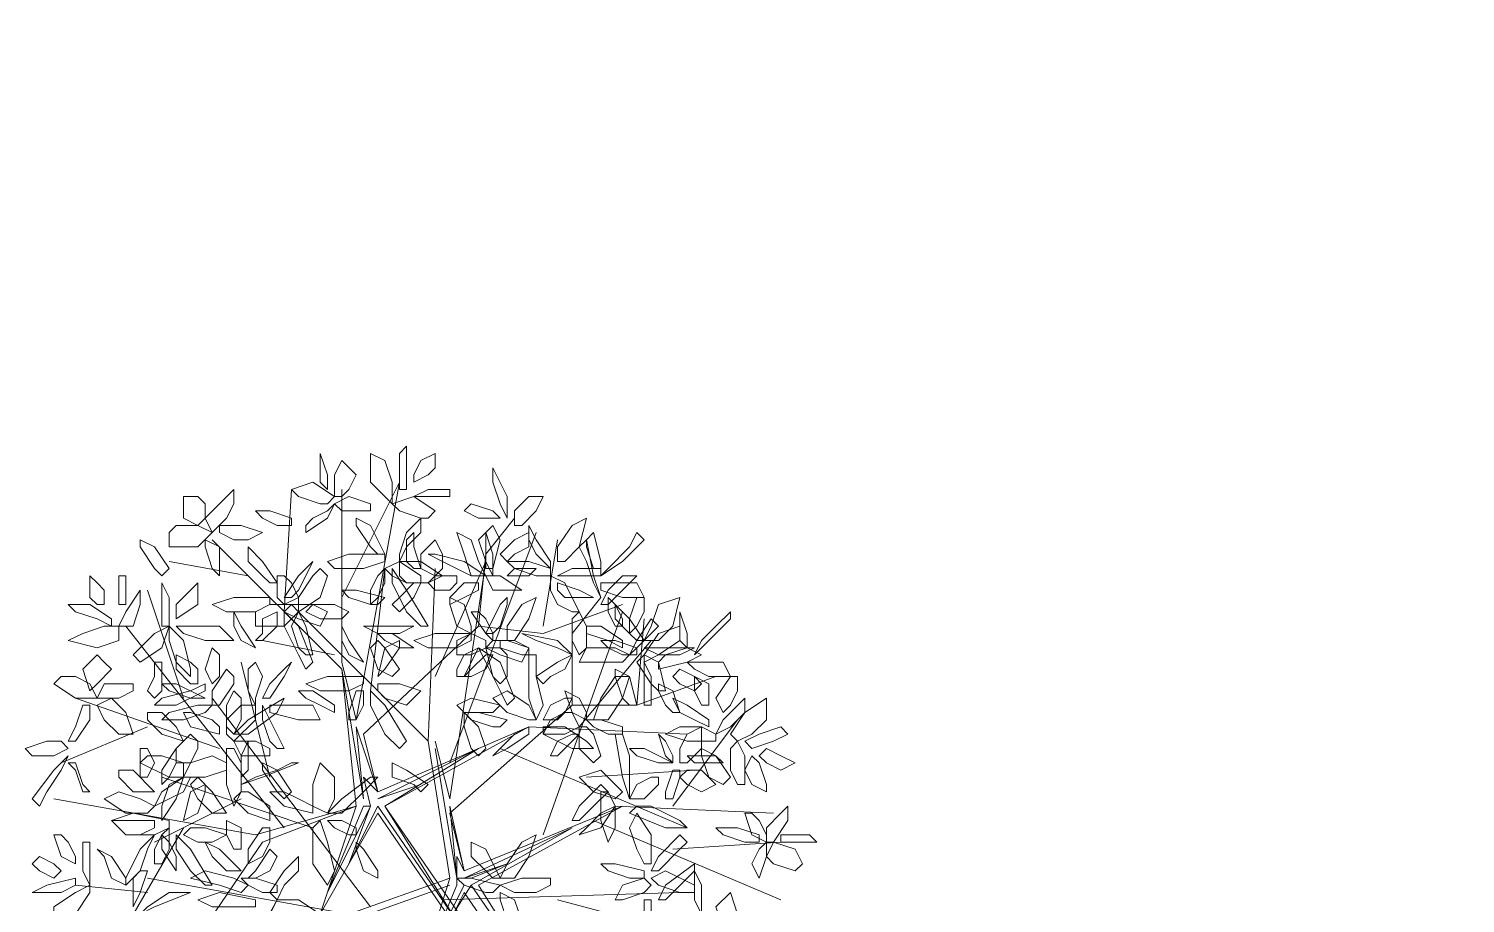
# Model space of a CAD drawing. Header units: millimetres. Extents: x 2364 to 2508, y 1551 to 1771.
# Drawn here: x 2458.37 to 2464.01, y 1631.9 to 1635.33 of the extents above; entities that cross this region are included whole.
import ezdxf

# ---------------------------------------------------------------- set-up
doc = ezdxf.new("R2010")
doc.units = ezdxf.units.MM
doc.layers.add('PDF_0', color=7, linetype='Continuous')

msp = doc.modelspace()

# ---------------------------------------------------------------- linework, layer by layer
at = {"layer": 'PDF_0', "lineweight": 9}
for points in [[(2459.8288, 1633.5784), (2459.8288, 1633.6631), (2459.857, 1633.6913), (2459.857, 1633.6348), (2459.857, 1633.5219), (2459.8288, 1633.5219)], [(2459.5464, 1633.5219), (2459.5464, 1633.5784), (2459.5181, 1633.6631), (2459.5181, 1633.6066), (2459.5181, 1633.5501)], [(2459.6028, 1633.4936), (2459.5746, 1633.4936), (2459.5746, 1633.5784), (2459.6028, 1633.6348), (2459.6593, 1633.5784), (2459.6311, 1633.5219)], [(2459.8005, 1633.4654), (2459.7723, 1633.4936), (2459.7158, 1633.5501), (2459.7158, 1633.6631), (2459.7723, 1633.6348), (2459.8005, 1633.5501)], [(2459.8852, 1633.5501), (2459.8852, 1633.5784), (2459.9135, 1633.6348), (2459.97, 1633.6631), (2459.97, 1633.6066), (2459.9417, 1633.5784)], [(2460.1959, 1633.5501), (2460.1959, 1633.6066), (2460.2524, 1633.4936), (2460.2524, 1633.4089), (2460.2241, 1633.4654)], [(2459.1793, 1633.5219), (2459.1793, 1633.4654), (2459.151, 1633.4089), (2459.0945, 1633.3524), (2459.0663, 1633.4089), (2459.1228, 1633.4654)], [(2459.5181, 1633.4654), (2459.4334, 1633.4936), (2459.4052, 1633.5219), (2459.4899, 1633.5501), (2459.5746, 1633.4936), (2459.5464, 1633.4654)], [(2459.9982, 1633.4936), (2459.9135, 1633.4936), (2459.8852, 1633.4936), (2459.9417, 1633.5219), (2460.0264, 1633.5219), (2460.0264, 1633.4936)], [(2459.0663, 1633.4654), (2459.0663, 1633.4089), (2459.0381, 1633.3807), (2458.9816, 1633.4089), (2458.9816, 1633.4936), (2459.0381, 1633.4936)], [(2459.4899, 1633.4089), (2459.5464, 1633.4372), (2459.5746, 1633.4654), (2459.5464, 1633.4089), (2459.4616, 1633.3524), (2459.4616, 1633.3807)], [(2459.6876, 1633.4372), (2459.6028, 1633.4372), (2459.5746, 1633.4654), (2459.6311, 1633.4936), (2459.7158, 1633.4654), (2459.7158, 1633.4372)], [(2459.9135, 1633.4089), (2459.8288, 1633.4372), (2459.8005, 1633.4654), (2459.8852, 1633.4936), (2459.97, 1633.4372), (2459.9417, 1633.4089)], [(2460.1394, 1633.4089), (2460.1959, 1633.4089), (2460.2241, 1633.4089), (2460.1959, 1633.4372), (2460.1112, 1633.4654), (2460.0829, 1633.4372)], [(2460.2806, 1633.3807), (2460.3088, 1633.3807), (2460.3653, 1633.4372), (2460.3936, 1633.4936), (2460.3371, 1633.4936), (2460.2806, 1633.4372)], [(2459.3487, 1633.3807), (2459.2922, 1633.4089), (2459.264, 1633.4372), (2459.3204, 1633.4372), (2459.4052, 1633.4089), (2459.4052, 1633.3807)], [(2459.7158, 1633.296), (2459.6593, 1633.3807), (2459.6593, 1633.4089), (2459.7158, 1633.3807), (2459.7723, 1633.2677), (2459.744, 1633.2677)], [(2459.857, 1633.296), (2459.9135, 1633.3524), (2459.9135, 1633.4089), (2459.857, 1633.3524), (2459.8288, 1633.2677), (2459.8288, 1633.2395)], [(2460.45, 1633.2395), (2460.4783, 1633.2395), (2460.5348, 1633.296), (2460.563, 1633.4089), (2460.5065, 1633.3807), (2460.45, 1633.296)], [(2458.9533, 1633.3807), (2459.0381, 1633.3807), (2459.0945, 1633.3524), (2459.0381, 1633.296), (2458.9251, 1633.296), (2458.9251, 1633.3524)], [(2459.1228, 1633.3524), (2459.1228, 1633.3807), (2459.2075, 1633.3807), (2459.2922, 1633.3524), (2459.2357, 1633.3242), (2459.1793, 1633.3242)], [(2459.8852, 1633.2112), (2459.9135, 1633.2112), (2459.8852, 1633.296), (2459.8852, 1633.3524), (2459.857, 1633.3242), (2459.857, 1633.2395)], [(2460.1676, 1633.183), (2460.1112, 1633.183), (2460.0829, 1633.2677), (2460.0547, 1633.3524), (2460.1112, 1633.3242), (2460.1394, 1633.2395)], [(2460.1959, 1633.183), (2460.1959, 1633.2112), (2460.1959, 1633.2677), (2460.1676, 1633.3524), (2460.1394, 1633.3242), (2460.1676, 1633.2395)], [(2460.1676, 1633.2677), (2460.1676, 1633.3524), (2460.1959, 1633.3807), (2460.2241, 1633.3242), (2460.1959, 1633.2112), (2460.1676, 1633.2112)], [(2460.2524, 1633.2395), (2460.2241, 1633.2677), (2460.2806, 1633.3242), (2460.3371, 1633.3524), (2460.3371, 1633.296), (2460.2806, 1633.2677)], [(2460.3653, 1633.2677), (2460.3371, 1633.3242), (2460.3371, 1633.3807), (2460.3653, 1633.3242), (2460.4218, 1633.2395), (2460.4218, 1633.2112)], [(2460.563, 1633.296), (2460.5912, 1633.2112), (2460.6195, 1633.2112), (2460.6195, 1633.2395), (2460.5912, 1633.3524), (2460.563, 1633.3242)], [(2460.7324, 1633.296), (2460.6477, 1633.2112), (2460.6195, 1633.183), (2460.7042, 1633.2395), (2460.7889, 1633.3242), (2460.7607, 1633.3524)], [(2458.8686, 1633.2112), (2458.8121, 1633.296), (2458.8121, 1633.3242), (2458.8686, 1633.296), (2458.9251, 1633.2112), (2458.8969, 1633.183)], [(2459.0945, 1633.2112), (2459.1228, 1633.183), (2459.1228, 1633.296), (2459.0663, 1633.3242), (2459.0663, 1633.296)], [(2459.2922, 1633.183), (2459.2357, 1633.2395), (2459.2357, 1633.296), (2459.2922, 1633.2395), (2459.3487, 1633.1548), (2459.3204, 1633.1548)], [(2459.97, 1633.183), (2459.9135, 1633.2112), (2459.9135, 1633.2677), (2459.97, 1633.3242), (2459.9982, 1633.2677), (2459.9982, 1633.2112)], [(2460.563, 1633.2395), (2460.5912, 1633.1548), (2460.6195, 1633.0983), (2460.5912, 1633.183), (2460.563, 1633.3242), (2460.5348, 1633.296)], [(2459.4334, 1633.1265), (2459.4616, 1633.183), (2459.4899, 1633.2395), (2459.4334, 1633.183), (2459.3769, 1633.0983), (2459.4052, 1633.0983)], [(2459.6876, 1633.2112), (2459.5746, 1633.2112), (2459.5464, 1633.2395), (2459.6311, 1633.2677), (2459.7723, 1633.2677), (2459.7723, 1633.2395)], [(2459.857, 1633.1548), (2459.8005, 1633.183), (2459.7723, 1633.2112), (2459.8288, 1633.2395), (2459.9135, 1633.183), (2459.9135, 1633.1548)], [(2459.8288, 1633.183), (2459.8288, 1633.2395), (2459.9135, 1633.2395), (2459.9982, 1633.183), (2459.9417, 1633.1548), (2459.857, 1633.1548)], [(2459.9982, 1633.2395), (2460.1112, 1633.183), (2460.1676, 1633.183), (2460.0829, 1633.2395), (2459.97, 1633.2677), (2459.9417, 1633.2677)], [(2460.3653, 1633.183), (2460.2806, 1633.2112), (2460.2524, 1633.2395), (2460.3371, 1633.2395), (2460.4218, 1633.2112), (2460.4218, 1633.183)], [(2458.6709, 1633.07), (2458.6427, 1633.07), (2458.6145, 1633.0983), (2458.6145, 1633.183), (2458.6427, 1633.1548), (2458.6709, 1633.1265)], [(2458.7557, 1633.1548), (2458.7557, 1633.07), (2458.7274, 1633.07), (2458.7274, 1633.0983), (2458.7274, 1633.183), (2458.7557, 1633.183)], [(2459.4052, 1633.1548), (2459.4334, 1633.0983), (2459.3769, 1633.07), (2459.3487, 1633.0983), (2459.3487, 1633.183), (2459.3769, 1633.183)], [(2459.5181, 1633.2112), (2459.5464, 1633.183), (2459.5181, 1633.0983), (2459.4334, 1633.0418), (2459.4334, 1633.0983), (2459.4899, 1633.183)], [(2459.7158, 1633.07), (2459.744, 1633.0983), (2459.7723, 1633.1548), (2459.7723, 1633.2112), (2459.744, 1633.183), (2459.7158, 1633.1265)], [(2459.857, 1633.0418), (2459.8005, 1633.1548), (2459.8005, 1633.2112), (2459.857, 1633.1265), (2459.9417, 1632.9853), (2459.9135, 1632.9853)], [(2460.0264, 1633.1265), (2459.97, 1633.1265), (2459.9417, 1633.1548), (2459.97, 1633.183), (2460.0547, 1633.183), (2460.0547, 1633.1548)], [(2460.2524, 1633.1265), (2460.3088, 1633.1265), (2460.2241, 1633.183), (2460.1676, 1633.183), (2460.1959, 1633.1265)], [(2460.3371, 1633.183), (2460.3653, 1633.2112), (2460.2806, 1633.2112), (2460.2524, 1633.183), (2460.2806, 1633.183)], [(2460.45, 1633.07), (2460.4218, 1633.1265), (2460.4218, 1633.183), (2460.4783, 1633.1548), (2460.5348, 1633.0418), (2460.5065, 1633.0418)], [(2460.563, 1633.183), (2460.4783, 1633.183), (2460.45, 1633.183), (2460.5065, 1633.2112), (2460.6195, 1633.2112), (2460.6195, 1633.183)], [(2460.6195, 1633.07), (2460.6477, 1633.07), (2460.7042, 1633.1265), (2460.7607, 1633.183), (2460.7042, 1633.183), (2460.6477, 1633.1265)], [(2458.8121, 1633.07), (2458.7839, 1632.9853), (2458.7274, 1632.9853), (2458.7557, 1633.0418), (2458.8121, 1633.1265), (2458.8121, 1633.0983)], [(2458.8969, 1633.0418), (2458.8969, 1633.1265), (2458.8969, 1633.1548), (2458.9251, 1633.0983), (2458.9251, 1632.9853), (2458.8969, 1632.9853)], [(2458.9533, 1633.07), (2458.9533, 1633.0136), (2459.0381, 1633.07), (2459.0381, 1633.1548), (2459.0098, 1633.1265)], [(2459.7158, 1633.07), (2459.6311, 1633.0983), (2459.6028, 1633.1265), (2459.6593, 1633.1265), (2459.7723, 1633.0983), (2459.744, 1633.07)], [(2459.8288, 1633.0983), (2459.8852, 1633.1548), (2459.9135, 1633.1548), (2459.8852, 1633.0983), (2459.8288, 1633.0418), (2459.8005, 1633.07)], [(2460.0829, 1633.0983), (2460.1394, 1633.1265), (2460.1394, 1633.1548), (2460.0829, 1633.1548), (2460.0264, 1633.0983), (2460.0264, 1633.07)], [(2460.4783, 1633.0983), (2460.5348, 1633.0983), (2460.5912, 1633.0983), (2460.5348, 1633.1265), (2460.45, 1633.1548), (2460.45, 1633.1265)], [(2460.6195, 1633.1548), (2460.6195, 1633.1265), (2460.7042, 1633.0983), (2460.7889, 1633.0983), (2460.7607, 1633.1548), (2460.676, 1633.1548)], [(2458.6427, 1633.0136), (2458.558, 1633.0418), (2458.5297, 1633.07), (2458.6145, 1633.07), (2458.6992, 1633.0136), (2458.6992, 1632.9853)], [(2459.264, 1633.0418), (2459.151, 1633.0418), (2459.0945, 1633.07), (2459.1793, 1633.0983), (2459.3204, 1633.0983), (2459.3204, 1633.07)], [(2459.3204, 1633.07), (2459.4052, 1633.07), (2459.4334, 1633.0418), (2459.3769, 1632.9853), (2459.264, 1632.9853), (2459.264, 1633.0418)], [(2459.3769, 1633.0418), (2459.4052, 1633.07), (2459.4899, 1633.07), (2459.5464, 1633.0418), (2459.5181, 1632.9853), (2459.4334, 1633.0136)], [(2459.4616, 1633.0418), (2459.4899, 1633.07), (2459.5746, 1633.07), (2459.6311, 1633.0418), (2459.6028, 1633.0136), (2459.5181, 1633.0136)], [(2460.0547, 1632.9853), (2460.0264, 1633.07), (2460.0264, 1633.0983), (2460.0829, 1633.07), (2460.1112, 1632.9853), (2460.1112, 1632.9571)], [(2460.2241, 1632.9853), (2460.2524, 1633.07), (2460.2524, 1633.0983), (2460.2241, 1633.07), (2460.1676, 1632.9571), (2460.1959, 1632.9571)], [(2460.2524, 1632.9288), (2460.2806, 1632.9288), (2460.3371, 1633.0136), (2460.3653, 1633.0983), (2460.3088, 1633.07), (2460.2524, 1632.9853)], [(2460.7042, 1632.9853), (2460.676, 1632.9853), (2460.6477, 1633.0418), (2460.6477, 1633.0983), (2460.676, 1633.07), (2460.7042, 1633.0136)], [(2460.7324, 1632.9571), (2460.676, 1633.0136), (2460.676, 1633.07), (2460.7324, 1633.0136), (2460.7889, 1632.9288), (2460.7607, 1632.9288)], [(2460.7889, 1633.0418), (2460.7607, 1632.9853), (2460.7324, 1632.9571), (2460.7324, 1633.0136), (2460.7607, 1633.0983), (2460.7889, 1633.0983)], [(2460.7889, 1632.9288), (2460.8454, 1632.9288), (2460.9019, 1632.9853), (2460.9301, 1633.0983), (2460.8454, 1633.07), (2460.8171, 1632.9853)], [(2459.2075, 1632.9288), (2459.264, 1632.9006), (2459.2075, 1632.9853), (2459.1793, 1633.0418), (2459.1793, 1632.9853)], [(2459.264, 1632.9288), (2459.2922, 1632.9288), (2459.3487, 1632.9853), (2459.3487, 1633.0418), (2459.2922, 1633.0136), (2459.2922, 1632.9571)], [(2459.4334, 1632.8724), (2459.3769, 1632.9853), (2459.3769, 1633.0418), (2459.4334, 1632.9853), (2459.4899, 1632.8441), (2459.4616, 1632.8159)], [(2459.4334, 1632.9006), (2459.4052, 1632.9853), (2459.4334, 1633.0418), (2459.4616, 1632.9853), (2459.4899, 1632.8724), (2459.4616, 1632.8724)], [(2460.1676, 1633.0136), (2460.1959, 1632.9571), (2460.1959, 1632.9288), (2460.1676, 1632.9571), (2460.1112, 1633.0418), (2460.1394, 1633.0418)], [(2460.5348, 1632.8724), (2460.563, 1632.9006), (2460.563, 1632.9853), (2460.5348, 1633.0418), (2460.5065, 1633.0136), (2460.5065, 1632.9288)], [(2460.8171, 1632.9571), (2460.7607, 1632.9006), (2460.7324, 1632.8724), (2460.7607, 1632.9288), (2460.8171, 1633.0136), (2460.8454, 1632.9853)], [(2460.9301, 1632.9853), (2460.9301, 1633.0418), (2460.9583, 1632.9571), (2460.9583, 1632.9006), (2460.9301, 1632.9288)], [(2461.0713, 1632.9853), (2461.0148, 1632.9288), (2460.9866, 1632.8724), (2461.0431, 1632.9288), (2461.1278, 1633.0136), (2461.1278, 1633.0418)], [(2458.7274, 1632.9853), (2458.7274, 1632.9288), (2458.6427, 1632.9006), (2458.5297, 1632.9288), (2458.5862, 1632.9571), (2458.6709, 1632.9853)], [(2458.8121, 1632.9006), (2458.8686, 1632.9571), (2458.9251, 1632.9853), (2458.8969, 1632.9006), (2458.8121, 1632.8441), (2458.7839, 1632.8724)], [(2458.9533, 1632.8441), (2458.9251, 1632.9288), (2458.9251, 1632.9853), (2458.9816, 1632.9288), (2459.0098, 1632.8159), (2459.0098, 1632.7876)], [(2458.9533, 1632.9853), (2458.9816, 1632.9571), (2459.0663, 1632.9288), (2459.1793, 1632.9288), (2459.1228, 1632.9853), (2459.0381, 1632.9853)], [(2459.6311, 1632.8724), (2459.6876, 1632.8441), (2459.6311, 1632.9288), (2459.6028, 1632.9853), (2459.6028, 1632.9288)], [(2459.8288, 1632.9571), (2459.8852, 1632.9853), (2459.7723, 1632.9853), (2459.6876, 1632.9853), (2459.744, 1632.9571)], [(2459.8288, 1632.9006), (2459.8852, 1632.9006), (2459.8005, 1632.9571), (2459.744, 1632.9571), (2459.7723, 1632.9288)], [(2460.0547, 1632.9006), (2459.9417, 1632.9006), (2459.8852, 1632.9288), (2459.97, 1632.9571), (2460.1112, 1632.9571), (2460.1112, 1632.9288)], [(2460.1676, 1632.9288), (2460.1676, 1632.9006), (2460.1112, 1632.8724), (2460.0547, 1632.8724), (2460.0547, 1632.9288), (2460.1112, 1632.9571)], [(2460.3653, 1632.9288), (2460.3088, 1632.9571), (2460.45, 1632.9288), (2460.5065, 1632.8724), (2460.45, 1632.9006)], [(2460.6477, 1632.9288), (2460.563, 1632.9571), (2460.563, 1632.9853), (2460.6195, 1632.9853), (2460.7042, 1632.9288), (2460.7042, 1632.9006)], [(2460.7889, 1632.8441), (2460.7889, 1632.8724), (2460.8454, 1632.9571), (2460.9301, 1632.9853), (2460.9301, 1632.9288), (2460.8454, 1632.8724)], [(2459.1228, 1632.8441), (2459.1228, 1632.7876), (2459.0945, 1632.7594), (2459.0663, 1632.8159), (2459.0945, 1632.9006), (2459.1228, 1632.8724)], [(2459.744, 1632.8159), (2459.7158, 1632.9006), (2459.744, 1632.9288), (2459.7723, 1632.9006), (2459.8288, 1632.8159), (2459.8005, 1632.7876)], [(2459.7723, 1632.8159), (2459.744, 1632.7876), (2459.7723, 1632.9006), (2459.8288, 1632.9288), (2459.8288, 1632.9006)], [(2460.0547, 1632.7876), (2460.0829, 1632.7876), (2460.1112, 1632.8441), (2460.1394, 1632.9006), (2460.0829, 1632.8724), (2460.0547, 1632.8159)], [(2460.2241, 1632.7312), (2460.1676, 1632.8441), (2460.1394, 1632.9006), (2460.2241, 1632.8441), (2460.2806, 1632.7029), (2460.2524, 1632.6747)], [(2460.1676, 1632.9006), (2460.1959, 1632.9288), (2460.2806, 1632.9288), (2460.3371, 1632.9006), (2460.3088, 1632.8441), (2460.2241, 1632.8724)], [(2460.2524, 1632.8724), (2460.2524, 1632.7876), (2460.2241, 1632.7594), (2460.1959, 1632.7876), (2460.1676, 1632.9006), (2460.2241, 1632.9006)], [(2460.3088, 1632.8724), (2460.2241, 1632.9006), (2460.2241, 1632.9288), (2460.2524, 1632.9288), (2460.3371, 1632.9006), (2460.3371, 1632.8724)], [(2460.7324, 1632.8724), (2460.7042, 1632.8441), (2460.6195, 1632.8441), (2460.5348, 1632.8441), (2460.563, 1632.9006), (2460.676, 1632.9006)], [(2460.7042, 1632.8724), (2460.6477, 1632.9006), (2460.6195, 1632.9288), (2460.676, 1632.9288), (2460.7607, 1632.9006), (2460.7607, 1632.8724)], [(2460.9301, 1632.8724), (2460.9866, 1632.9006), (2460.8454, 1632.9006), (2460.7889, 1632.9006), (2460.8454, 1632.8724)], [(2460.8736, 1632.8724), (2460.9583, 1632.9006), (2461.0148, 1632.8724), (2460.9583, 1632.8441), (2460.8454, 1632.8159), (2460.8454, 1632.8441)], [(2458.6992, 1632.8159), (2458.6427, 1632.7594), (2458.6145, 1632.7312), (2458.5862, 1632.8159), (2458.6427, 1632.8724), (2458.6709, 1632.8441)], [(2458.8686, 1632.7876), (2458.8404, 1632.7312), (2458.8686, 1632.7029), (2458.8969, 1632.7312), (2458.8969, 1632.8441), (2458.8686, 1632.8441)], [(2459.0381, 1632.7594), (2459.0098, 1632.7594), (2458.9533, 1632.8159), (2458.9533, 1632.8724), (2459.0098, 1632.8441), (2459.0381, 1632.8159)], [(2459.2357, 1632.7312), (2459.2357, 1632.8159), (2459.264, 1632.8441), (2459.2922, 1632.7876), (2459.264, 1632.7029), (2459.264, 1632.6747)], [(2459.3204, 1632.7594), (2459.3769, 1632.8159), (2459.4052, 1632.8441), (2459.3769, 1632.7876), (2459.3204, 1632.7029), (2459.2922, 1632.7029)], [(2460.1959, 1632.8724), (2460.1676, 1632.8724), (2460.1112, 1632.8159), (2460.0829, 1632.7876), (2460.1112, 1632.7876), (2460.1676, 1632.8159)], [(2460.3653, 1632.7876), (2460.3936, 1632.6747), (2460.3653, 1632.6182), (2460.3371, 1632.7029), (2460.3371, 1632.8724), (2460.3653, 1632.8724)], [(2460.4218, 1632.7876), (2460.4783, 1632.8159), (2460.5065, 1632.8724), (2460.45, 1632.8441), (2460.3653, 1632.7876), (2460.3936, 1632.7594)], [(2460.8171, 1632.7594), (2460.7607, 1632.8441), (2460.7889, 1632.8724), (2460.8454, 1632.8441), (2460.8736, 1632.7312), (2460.8454, 1632.7312)], [(2460.7889, 1632.7312), (2460.7889, 1632.7876), (2460.7889, 1632.8441), (2460.8171, 1632.7876), (2460.8171, 1632.6747), (2460.7889, 1632.6747)], [(2460.9583, 1632.8441), (2460.9866, 1632.8159), (2461.0431, 1632.7876), (2461.1278, 1632.7876), (2461.0995, 1632.8441), (2461.0148, 1632.8441)], [(2458.558, 1632.7876), (2458.6145, 1632.7594), (2458.6427, 1632.7029), (2458.558, 1632.7029), (2458.4733, 1632.7594), (2458.5015, 1632.7876)], [(2459.1793, 1632.7594), (2459.1228, 1632.6747), (2459.0945, 1632.6747), (2459.0945, 1632.7312), (2459.151, 1632.8159), (2459.1793, 1632.7876)], [(2459.6311, 1632.7312), (2459.5181, 1632.7312), (2459.4616, 1632.7594), (2459.5464, 1632.7876), (2459.6876, 1632.7876), (2459.6876, 1632.7594)], [(2460.5912, 1632.6182), (2460.6477, 1632.6182), (2460.7042, 1632.7029), (2460.7324, 1632.7876), (2460.676, 1632.7876), (2460.6195, 1632.7029)], [(2460.7042, 1632.7029), (2460.676, 1632.7876), (2460.676, 1632.8159), (2460.7324, 1632.7876), (2460.7607, 1632.6747), (2460.7324, 1632.6747)], [(2460.9019, 1632.7876), (2460.9301, 1632.8159), (2460.9866, 1632.7876), (2461.0148, 1632.7594), (2460.9866, 1632.7312), (2460.9301, 1632.7594)], [(2461.0431, 1632.6747), (2461.0148, 1632.6747), (2460.9866, 1632.7312), (2460.9866, 1632.7876), (2461.0431, 1632.7594), (2461.0431, 1632.7312)], [(2461.156, 1632.7312), (2461.1278, 1632.6747), (2461.0995, 1632.6464), (2461.0713, 1632.7029), (2461.1278, 1632.7876), (2461.156, 1632.7876)], [(2458.7839, 1632.7594), (2458.7839, 1632.7312), (2458.7274, 1632.7029), (2458.6427, 1632.7029), (2458.6709, 1632.7594), (2458.7274, 1632.7594)], [(2459.0098, 1632.7312), (2458.8969, 1632.7029), (2458.8686, 1632.6747), (2458.9533, 1632.6747), (2459.0663, 1632.7312), (2459.0663, 1632.7594)], [(2459.0098, 1632.7029), (2458.9251, 1632.7312), (2458.8969, 1632.7594), (2458.9533, 1632.7594), (2459.0663, 1632.7029), (2459.0381, 1632.7029)], [(2459.1793, 1632.5617), (2459.151, 1632.59), (2459.151, 1632.6747), (2459.1793, 1632.7312), (2459.2075, 1632.7029), (2459.2075, 1632.6182)], [(2459.5181, 1632.6747), (2459.4616, 1632.7029), (2459.4334, 1632.7312), (2459.4899, 1632.7312), (2459.5746, 1632.6747), (2459.5746, 1632.6464)], [(2459.6311, 1632.6182), (2459.6593, 1632.6182), (2459.6876, 1632.6747), (2459.6876, 1632.7312), (2459.6593, 1632.7312), (2459.6311, 1632.6464)], [(2459.7723, 1632.5617), (2459.7158, 1632.6747), (2459.7158, 1632.7312), (2459.7723, 1632.6747), (2459.857, 1632.5335), (2459.8288, 1632.5052)], [(2459.744, 1632.7312), (2459.744, 1632.7594), (2459.8288, 1632.7594), (2459.9135, 1632.7312), (2459.857, 1632.6747), (2459.7723, 1632.7029)], [(2460.3653, 1632.6182), (2460.3371, 1632.6182), (2460.2524, 1632.6464), (2460.1959, 1632.7029), (2460.2524, 1632.7312), (2460.3371, 1632.6747)], [(2460.5348, 1632.7029), (2460.4783, 1632.7312), (2460.5065, 1632.6464), (2460.563, 1632.6182), (2460.563, 1632.6464)], [(2460.8736, 1632.6747), (2460.8454, 1632.7312), (2460.8454, 1632.7594), (2460.9019, 1632.7312), (2460.9301, 1632.6464), (2460.9019, 1632.6464)], [(2458.558, 1632.59), (2458.5862, 1632.6747), (2458.6145, 1632.6747), (2458.6145, 1632.6182), (2458.558, 1632.5335), (2458.5297, 1632.5335)], [(2458.6427, 1632.6747), (2458.6992, 1632.7029), (2458.7557, 1632.6464), (2458.7839, 1632.5617), (2458.7274, 1632.5617), (2458.6709, 1632.6182)], [(2459.0945, 1632.6747), (2459.0663, 1632.6464), (2458.9816, 1632.6182), (2458.8969, 1632.6182), (2458.9251, 1632.6464), (2459.0381, 1632.6747)], [(2459.151, 1632.6182), (2459.2075, 1632.6747), (2459.264, 1632.6747), (2459.264, 1632.6182), (2459.1793, 1632.5335), (2459.151, 1632.5617)], [(2459.3487, 1632.6464), (2459.3769, 1632.7029), (2459.2357, 1632.6182), (2459.1793, 1632.5617), (2459.2357, 1632.5617)], [(2459.3204, 1632.5335), (2459.2922, 1632.6182), (2459.2922, 1632.6747), (2459.3204, 1632.6182), (2459.3769, 1632.5052), (2459.3487, 1632.5052)], [(2459.3204, 1632.6747), (2459.3204, 1632.6464), (2459.4334, 1632.6182), (2459.5181, 1632.6182), (2459.4899, 1632.6747), (2459.3769, 1632.6747)], [(2460.1959, 1632.6464), (2460.2241, 1632.6747), (2460.1112, 1632.7029), (2460.0547, 1632.6747), (2460.0829, 1632.6464)], [(2460.5065, 1632.7029), (2460.4783, 1632.7029), (2460.4218, 1632.6747), (2460.3936, 1632.6182), (2460.45, 1632.6182), (2460.4783, 1632.6464)], [(2460.9866, 1632.6182), (2460.9301, 1632.6464), (2460.9019, 1632.7029), (2460.9583, 1632.6747), (2461.0431, 1632.6182), (2461.0431, 1632.59)], [(2461.1843, 1632.6464), (2461.1278, 1632.59), (2461.0713, 1632.5617), (2461.0995, 1632.6182), (2461.1843, 1632.7029), (2461.1843, 1632.6747)], [(2461.156, 1632.5335), (2461.1278, 1632.5617), (2461.1843, 1632.6464), (2461.269, 1632.7029), (2461.269, 1632.6182), (2461.2125, 1632.5617)], [(2458.8404, 1632.6464), (2458.8404, 1632.6182), (2458.8969, 1632.5617), (2458.9816, 1632.5335), (2458.9533, 1632.59), (2458.8969, 1632.6464)], [(2459.0945, 1632.6182), (2459.0098, 1632.6464), (2458.9816, 1632.6464), (2459.0098, 1632.59), (2459.1228, 1632.5617), (2459.1228, 1632.59)], [(2460.1959, 1632.59), (2460.1112, 1632.6182), (2460.0829, 1632.6464), (2460.1394, 1632.6464), (2460.2524, 1632.6182), (2460.2241, 1632.59)], [(2460.1112, 1632.5052), (2460.0829, 1632.59), (2460.0829, 1632.6464), (2460.1394, 1632.59), (2460.1676, 1632.5052), (2460.1394, 1632.477)], [(2460.5065, 1632.6464), (2460.5348, 1632.59), (2460.4783, 1632.5617), (2460.3936, 1632.5617), (2460.4218, 1632.6182), (2460.4783, 1632.6464)], [(2460.6477, 1632.5617), (2460.5912, 1632.59), (2460.563, 1632.6182), (2460.6195, 1632.6182), (2460.7042, 1632.59), (2460.7042, 1632.5617)], [(2459.0381, 1632.5052), (2459.0098, 1632.4488), (2458.9533, 1632.4488), (2458.9533, 1632.5052), (2459.0098, 1632.5617), (2459.0381, 1632.5335)], [(2460.2806, 1632.5617), (2460.2241, 1632.5052), (2460.1959, 1632.477), (2460.2524, 1632.5052), (2460.3371, 1632.5617), (2460.3371, 1632.59)], [(2460.4783, 1632.59), (2460.563, 1632.5335), (2460.5912, 1632.5052), (2460.5065, 1632.5052), (2460.3936, 1632.5617), (2460.3936, 1632.59)], [(2460.5348, 1632.5617), (2460.5065, 1632.5617), (2460.45, 1632.5335), (2460.4218, 1632.477), (2460.45, 1632.477), (2460.5065, 1632.5335)], [(2460.5912, 1632.5617), (2460.6195, 1632.477), (2460.5912, 1632.4488), (2460.5348, 1632.5052), (2460.5348, 1632.59), (2460.563, 1632.59)], [(2460.7324, 1632.477), (2460.7324, 1632.364), (2460.7324, 1632.3076), (2460.7042, 1632.3923), (2460.676, 1632.5617), (2460.7042, 1632.5617)], [(2460.8736, 1632.5335), (2460.8454, 1632.5617), (2460.8736, 1632.477), (2460.9019, 1632.4488), (2460.9019, 1632.477)], [(2461.0713, 1632.5617), (2461.0713, 1632.5335), (2460.9583, 1632.5335), (2460.8736, 1632.5617), (2460.9301, 1632.59), (2461.0148, 1632.59)], [(2460.9301, 1632.5052), (2460.9583, 1632.5617), (2461.0148, 1632.59), (2461.0148, 1632.5052), (2460.9583, 1632.4488), (2460.9301, 1632.4488)], [(2461.2407, 1632.5617), (2461.3255, 1632.59), (2461.3537, 1632.5617), (2461.2972, 1632.5335), (2461.2125, 1632.5052), (2461.1843, 1632.5335)], [(2458.5297, 1632.5052), (2458.5015, 1632.5335), (2458.445, 1632.5335), (2458.3603, 1632.5052), (2458.3885, 1632.477), (2458.4733, 1632.477)], [(2458.8404, 1632.3923), (2458.8121, 1632.3923), (2458.8121, 1632.4488), (2458.8121, 1632.5052), (2458.8404, 1632.5052), (2458.8686, 1632.4488)], [(2458.9533, 1632.4488), (2458.9251, 1632.3923), (2458.8969, 1632.364), (2458.8969, 1632.4205), (2458.9533, 1632.5052), (2458.9533, 1632.477)], [(2459.2075, 1632.4488), (2459.2075, 1632.3358), (2459.1793, 1632.2793), (2459.151, 1632.364), (2459.151, 1632.5052), (2459.1793, 1632.5052)], [(2459.3204, 1632.477), (2459.3204, 1632.5052), (2459.264, 1632.5335), (2459.1793, 1632.5335), (2459.2075, 1632.477), (2459.264, 1632.477)], [(2459.2075, 1632.477), (2459.2357, 1632.5335), (2459.2357, 1632.4205), (2459.2075, 1632.3923), (2459.2075, 1632.4205)], [(2460.8454, 1632.4488), (2460.7607, 1632.477), (2460.7324, 1632.5052), (2460.7889, 1632.5052), (2460.9019, 1632.4488), (2460.8736, 1632.4488)], [(2461.0431, 1632.3923), (2461.0148, 1632.477), (2461.0148, 1632.5052), (2461.0713, 1632.477), (2461.1278, 1632.3923), (2461.0995, 1632.364)], [(2461.1278, 1632.4205), (2461.1278, 1632.5052), (2461.156, 1632.5335), (2461.1843, 1632.477), (2461.1843, 1632.364), (2461.156, 1632.364)], [(2461.2407, 1632.477), (2461.269, 1632.5052), (2461.3255, 1632.477), (2461.3819, 1632.4488), (2461.3255, 1632.4205), (2461.269, 1632.4488)], [(2458.445, 1632.3358), (2458.5015, 1632.4205), (2458.5297, 1632.477), (2458.4733, 1632.4205), (2458.3885, 1632.3076), (2458.4168, 1632.2793)], [(2458.5862, 1632.364), (2458.558, 1632.4488), (2458.5297, 1632.4488), (2458.558, 1632.4205), (2458.5862, 1632.3358), (2458.6145, 1632.3358)], [(2458.8969, 1632.477), (2458.9816, 1632.4488), (2458.9816, 1632.3923), (2458.9251, 1632.3923), (2458.8121, 1632.4488), (2458.8404, 1632.477)], [(2459.151, 1632.4488), (2459.151, 1632.4205), (2459.0663, 1632.3923), (2458.9816, 1632.3923), (2459.0098, 1632.4488), (2459.0945, 1632.477)], [(2459.3487, 1632.4205), (2459.264, 1632.3923), (2459.2075, 1632.364), (2459.2922, 1632.3923), (2459.4334, 1632.4488), (2459.4052, 1632.4488)], [(2459.3487, 1632.3358), (2459.2922, 1632.4205), (2459.2922, 1632.4488), (2459.3487, 1632.4205), (2459.4052, 1632.3358), (2459.3769, 1632.3076)], [(2459.5464, 1632.2511), (2459.4899, 1632.2793), (2459.4899, 1632.364), (2459.5181, 1632.4488), (2459.5746, 1632.3923), (2459.5746, 1632.3076)], [(2459.8852, 1632.364), (2459.8005, 1632.3923), (2459.8005, 1632.4488), (2459.857, 1632.4205), (2459.9417, 1632.364), (2459.9135, 1632.3358)], [(2460.9583, 1632.477), (2460.9866, 1632.4488), (2461.0431, 1632.4488), (2461.0995, 1632.4488), (2461.0713, 1632.477), (2461.0148, 1632.477)], [(2461.2125, 1632.364), (2461.1843, 1632.4205), (2461.2125, 1632.477), (2461.2407, 1632.4488), (2461.269, 1632.364), (2461.269, 1632.3358)], [(2458.7839, 1632.3358), (2458.7274, 1632.3923), (2458.7274, 1632.4205), (2458.7839, 1632.4205), (2458.8686, 1632.3358), (2458.8404, 1632.3358)], [(2458.9816, 1632.3358), (2458.9251, 1632.3076), (2458.8686, 1632.2793), (2458.8969, 1632.3358), (2458.9816, 1632.3923), (2459.0098, 1632.3923)], [(2458.8969, 1632.2793), (2458.8969, 1632.2228), (2458.9533, 1632.3076), (2458.9816, 1632.3923), (2458.9251, 1632.364)], [(2459.0098, 1632.364), (2459.0381, 1632.3923), (2459.0945, 1632.3358), (2459.151, 1632.2511), (2459.0945, 1632.2511), (2459.0381, 1632.3076)], [(2459.6876, 1632.3358), (2459.6028, 1632.2511), (2459.5464, 1632.2511), (2459.6028, 1632.3076), (2459.7158, 1632.3923), (2459.744, 1632.3923)], [(2460.7042, 1632.3358), (2460.676, 1632.3076), (2460.5912, 1632.3358), (2460.5348, 1632.3923), (2460.6195, 1632.4205), (2460.676, 1632.364)], [(2460.8454, 1632.3923), (2460.8171, 1632.3923), (2460.7607, 1632.364), (2460.7324, 1632.3076), (2460.7889, 1632.3076), (2460.8454, 1632.364)], [(2460.8736, 1632.3358), (2460.9019, 1632.4205), (2460.9301, 1632.4205), (2460.9301, 1632.3923), (2460.9019, 1632.3076), (2460.8736, 1632.3076)], [(2460.9301, 1632.3923), (2460.9583, 1632.4205), (2461.0148, 1632.4205), (2461.0713, 1632.364), (2461.0148, 1632.3358), (2460.9583, 1632.364)], [(2458.8686, 1632.2793), (2458.8404, 1632.2511), (2458.7557, 1632.2511), (2458.6709, 1632.3076), (2458.7274, 1632.3358), (2458.8121, 1632.3076)], [(2459.0381, 1632.2511), (2458.9816, 1632.2228), (2459.0098, 1632.3358), (2459.0663, 1632.364), (2459.0663, 1632.3358)], [(2459.2075, 1632.3358), (2459.1793, 1632.3076), (2459.2357, 1632.2511), (2459.3204, 1632.2228), (2459.3204, 1632.2793), (2459.2357, 1632.3358)], [(2459.4334, 1632.3076), (2459.3769, 1632.3358), (2459.3204, 1632.3358), (2459.3769, 1632.2793), (2459.4899, 1632.2511), (2459.4899, 1632.2793)], [(2460.5912, 1632.2793), (2460.5348, 1632.2228), (2460.5065, 1632.2228), (2460.5348, 1632.2793), (2460.6195, 1632.364), (2460.6477, 1632.3358)], [(2460.676, 1632.2793), (2460.676, 1632.1946), (2460.6477, 1632.1381), (2460.6195, 1632.2228), (2460.6195, 1632.3358), (2460.6477, 1632.3358)], [(2460.6195, 1632.2511), (2460.676, 1632.2793), (2460.6195, 1632.1946), (2460.5348, 1632.1664), (2460.563, 1632.1946)], [(2460.8171, 1632.2793), (2460.9301, 1632.2228), (2460.9583, 1632.1946), (2460.8736, 1632.1946), (2460.7324, 1632.2511), (2460.7607, 1632.2793)], [(2461.269, 1632.1946), (2461.3255, 1632.2511), (2461.3537, 1632.2793), (2461.3537, 1632.2228), (2461.2972, 1632.1381), (2461.269, 1632.1381)], [(2458.8686, 1632.1664), (2458.7557, 1632.1664), (2458.6992, 1632.2228), (2458.7839, 1632.2511), (2458.9251, 1632.2228), (2458.9251, 1632.1946)], [(2458.8686, 1632.1946), (2458.8686, 1632.2228), (2458.7839, 1632.2228), (2458.6992, 1632.2228), (2458.7557, 1632.1664), (2458.8121, 1632.1664)], [(2459.2075, 1632.1099), (2459.1793, 1632.1099), (2459.151, 1632.1664), (2459.151, 1632.2228), (2459.2075, 1632.1946), (2459.2075, 1632.1381)], [(2459.5464, 1632.1381), (2459.5746, 1632.0252), (2459.5464, 1631.9687), (2459.4899, 1632.0534), (2459.4899, 1632.1946), (2459.5181, 1632.2228)], [(2459.6593, 1632.1664), (2459.6593, 1632.1946), (2459.6028, 1632.2228), (2459.5464, 1632.2228), (2459.5746, 1632.1946), (2459.6311, 1632.1664)], [(2460.7889, 1632.0534), (2460.8171, 1632.0534), (2460.8171, 1632.1664), (2460.7607, 1632.2511), (2460.7324, 1632.1946), (2460.7607, 1632.1099)], [(2461.2407, 1632.2228), (2461.269, 1632.1664), (2461.269, 1632.1381), (2461.2125, 1632.1664), (2461.1843, 1632.2511), (2461.2125, 1632.2511)], [(2458.5297, 1632.1381), (2458.558, 1632.0817), (2458.558, 1632.0534), (2458.5015, 1632.0817), (2458.4733, 1632.1664), (2458.5015, 1632.1664)], [(2458.8121, 1632.0252), (2458.8404, 1632.1099), (2458.8686, 1632.1664), (2458.8121, 1632.1099), (2458.7557, 1631.9969), (2458.7557, 1631.9687)], [(2458.8686, 1632.0534), (2458.8969, 1632.0534), (2458.9251, 1632.1099), (2458.9251, 1632.1946), (2458.8969, 1632.1664), (2458.8686, 1632.1099)], [(2458.9533, 1632.0817), (2458.9533, 1632.0252), (2458.8969, 1632.1099), (2458.8969, 1632.1664), (2458.9251, 1632.1381)], [(2459.0098, 1632.0252), (2458.9533, 1632.1099), (2458.9533, 1632.1664), (2459.0098, 1632.1099), (2459.0945, 1631.9687), (2459.0663, 1631.9687)], [(2458.9816, 1632.1664), (2459.0098, 1632.1946), (2459.0663, 1632.1946), (2459.151, 1632.1664), (2459.0945, 1632.1381), (2459.0381, 1632.1381)], [(2459.3204, 1632.1381), (2459.2922, 1632.0817), (2459.2357, 1632.0534), (2459.2357, 1632.1099), (2459.2922, 1632.1946), (2459.3204, 1632.1946)], [(2460.2241, 1631.9969), (2460.2806, 1631.9969), (2460.3371, 1632.0817), (2460.3653, 1632.1664), (2460.3088, 1632.1381), (2460.2524, 1632.0534)], [(2460.9301, 1632.1099), (2460.8454, 1632.0252), (2460.8171, 1632.0252), (2460.8454, 1632.0817), (2460.9301, 1632.1664), (2460.9583, 1632.1381)], [(2461.1843, 1632.1381), (2461.0995, 1632.1664), (2461.0713, 1632.1946), (2461.156, 1632.1946), (2461.2407, 1632.1664), (2461.2407, 1632.1381)], [(2461.3255, 1632.1664), (2461.3255, 1632.1381), (2461.4102, 1632.1381), (2461.4667, 1632.1381), (2461.4384, 1632.1664), (2461.3537, 1632.1664)], [(2458.6145, 1632.0817), (2458.6145, 1631.9969), (2458.6145, 1631.9687), (2458.5862, 1632.0252), (2458.5862, 1632.1381), (2458.6145, 1632.1381)], [(2458.6992, 1631.9969), (2458.6709, 1632.0817), (2458.6427, 1632.1099), (2458.6992, 1632.0817), (2458.7557, 1631.9969), (2458.7557, 1631.9687)], [(2459.151, 1632.0252), (2459.2075, 1632.0252), (2459.1228, 1632.1099), (2459.0663, 1632.1381), (2459.0945, 1632.0817)], [(2459.3204, 1632.0252), (2459.264, 1631.9969), (2459.2357, 1631.9969), (2459.264, 1632.0252), (2459.3204, 1632.1099), (2459.3487, 1632.0817)], [(2459.6876, 1632.0252), (2459.6593, 1632.1099), (2459.6593, 1632.1381), (2459.6876, 1632.1099), (2459.744, 1632.0252), (2459.744, 1631.9969)], [(2460.1676, 1632.0252), (2460.1112, 1632.0817), (2460.1112, 1632.1381), (2460.1676, 1632.1099), (2460.2241, 1631.9969), (2460.1959, 1631.9969)], [(2461.2125, 1632.0534), (2461.2407, 1631.9969), (2461.269, 1632.0817), (2461.269, 1632.1381), (2461.2407, 1632.1099)], [(2461.269, 1632.0817), (2461.2972, 1632.1381), (2461.3819, 1632.1099), (2461.4102, 1632.0534), (2461.3819, 1632.0252), (2461.2972, 1632.0534)], [(2458.5015, 1632.0252), (2458.4733, 1631.9969), (2458.4168, 1632.0252), (2458.3885, 1632.0534), (2458.4168, 1632.0817), (2458.4733, 1632.0534)], [(2459.3769, 1631.9687), (2459.4334, 1632.0252), (2459.4334, 1632.0817), (2459.3769, 1632.0252), (2459.3204, 1631.9405), (2459.3487, 1631.9122)], [(2460.7324, 1631.9969), (2460.6477, 1632.0252), (2460.6195, 1632.0534), (2460.676, 1632.0534), (2460.7889, 1632.0252), (2460.7889, 1631.9969)], [(2460.9583, 1631.9969), (2460.8736, 1631.9122), (2460.8454, 1631.9122), (2460.8736, 1631.9687), (2460.9866, 1632.0534), (2460.9866, 1632.0252)], [(2458.5015, 1631.9405), (2458.445, 1631.9405), (2458.3885, 1631.9405), (2458.445, 1631.9687), (2458.558, 1631.9969), (2458.558, 1631.9687)], [(2458.7839, 1631.9969), (2458.7839, 1631.9122), (2458.7839, 1631.884), (2458.8121, 1631.9405), (2458.8404, 1632.0252), (2458.8121, 1632.0252)], [(2459.2357, 1631.9687), (2459.2075, 1631.9405), (2459.1228, 1631.9687), (2459.0098, 1631.9969), (2459.0663, 1632.0252), (2459.1793, 1631.9969)], [(2459.2922, 1631.9405), (2459.2357, 1631.9687), (2459.2075, 1631.9969), (2459.264, 1631.9969), (2459.3487, 1631.9687), (2459.3487, 1631.9405)], [(2460.1676, 1631.9405), (2460.0829, 1631.9687), (2460.0547, 1631.9969), (2460.1112, 1631.9969), (2460.2241, 1631.9687), (2460.1959, 1631.9405)], [(2460.3653, 1631.9405), (2460.2806, 1631.9405), (2460.2241, 1631.9687), (2460.3088, 1631.9969), (2460.4218, 1631.9969), (2460.4218, 1631.9687)], [(2460.7889, 1631.9405), (2460.7042, 1631.9122), (2460.676, 1631.9122), (2460.7042, 1631.9687), (2460.7889, 1631.9969), (2460.8171, 1631.9687)], [(2460.9301, 1631.9405), (2460.8454, 1631.9687), (2460.8171, 1631.9969), (2460.8736, 1632.0252), (2460.9866, 1631.9687), (2460.9866, 1631.9405)], [(2461.0148, 1631.9687), (2460.9866, 1632.0252), (2460.9866, 1631.9122), (2461.0148, 1631.8557), (2461.0148, 1631.884)], [(2458.6145, 1631.9687), (2458.6145, 1631.9405), (2458.558, 1631.8557), (2458.4733, 1631.8275), (2458.4733, 1631.884), (2458.558, 1631.9405)], [(2458.9251, 1631.9405), (2459.0098, 1631.9405), (2458.8686, 1631.884), (2458.8121, 1631.8557), (2458.8404, 1631.884)], [(2459.2075, 1631.884), (2459.0945, 1631.884), (2459.0381, 1631.9122), (2459.1228, 1631.9405), (2459.264, 1631.9122), (2459.264, 1631.884)], [(2460.2524, 1631.8275), (2460.2241, 1631.9122), (2460.2241, 1631.9405), (2460.2806, 1631.9122), (2460.3088, 1631.8275), (2460.2806, 1631.7993)], [(2461.156, 1631.7428), (2461.1843, 1631.771), (2461.156, 1631.8557), (2461.1278, 1631.9405), (2461.0713, 1631.884), (2461.0995, 1631.7993)], [(2459.3204, 1631.8557), (2459.3487, 1631.9122), (2459.4334, 1631.9122), (2459.5181, 1631.8557), (2459.4616, 1631.8275), (2459.3769, 1631.8275)], [(2460.8171, 1631.884), (2460.8171, 1631.7993), (2460.8171, 1631.771), (2460.7889, 1631.8275), (2460.7889, 1631.9122), (2460.8171, 1631.9122)]]:
    msp.add_lwpolyline(points, close=True, dxfattribs=at)
for points in [[(2459.3769, 1633.0418), (2459.4052, 1633.5219)], [(2459.6028, 1633.0983), (2459.8288, 1633.5501), (2459.6593, 1632.6182), (2459.6028, 1632.8441), (2459.6028, 1633.5219)], [(2460.2806, 1633.4089), (2460.1676, 1633.2677), (2460.1394, 1632.9853), (2460.3936, 1632.9571), (2460.7042, 1633.07)], [(2460.0264, 1632.4488), (2460.3653, 1633.3524)], [(2459.0945, 1633.3242), (2459.6028, 1632.8159), (2459.6876, 1632.3076), (2459.6593, 1632.59), (2459.744, 1632.3358), (2459.6876, 1632.3923), (2459.7158, 1632.2793), (2459.6876, 1632.2793), (2459.5464, 1631.9405), (2459.7158, 1632.2793), (2459.6311, 1632.0534), (2459.744, 1632.2793), (2460.0547, 1631.8275), (2459.7723, 1632.2793), (2460.0829, 1631.8275), (2460.2524, 1631.771)], [(2460.3936, 1632.9853), (2460.45, 1633.3242)], [(2459.2357, 1633.183), (2458.9251, 1633.2395)], [(2459.97, 1632.7876), (2460.1676, 1633.2395), (2460.0264, 1632.3076), (2459.97, 1632.5335)], [(2459.7158, 1632.7312), (2459.7723, 1633.2112)], [(2459.9417, 1632.5335), (2459.97, 1633.2112)], [(2458.9816, 1632.7029), (2458.8404, 1633.1265)], [(2460.7889, 1633.0136), (2460.7607, 1632.6747), (2460.5065, 1632.6747), (2460.5065, 1632.9571), (2460.6195, 1633.0983)], [(2460.0264, 1631.9969), (2459.9417, 1632.5335), (2459.4334, 1633.0418)], [(2460.3936, 1632.1664), (2460.7042, 1633.0418)], [(2459.3769, 1632.1946), (2458.7557, 1632.9853)], [(2460.1394, 1632.9853), (2459.6876, 1632.5617), (2459.744, 1632.3358), (2460.3371, 1632.59), (2459.7723, 1632.2793), (2460.1394, 1632.5052), (2459.744, 1632.3076)], [(2459.5746, 1632.8724), (2459.2922, 1632.9288)], [(2460.5348, 1632.59), (2460.8171, 1632.9288)], [(2459.3204, 1632.3923), (2459.2075, 1632.8441)], [(2459.6028, 1632.8159), (2459.6593, 1632.2793), (2459.5181, 1631.8557), (2459.744, 1632.2511), (2460.0547, 1631.7993), (2460.2524, 1631.771), (2460.4218, 1631.5169), (2460.676, 1631.4604)], [(2460.7607, 1632.6747), (2461.0713, 1632.7876)], [(2459.1228, 1632.5052), (2458.558, 1632.7029)], [(2459.7158, 1631.884), (2459.0945, 1632.7029)], [(2460.5065, 1632.6747), (2460.0264, 1632.2511), (2460.0829, 1632.0252), (2460.7042, 1632.2793), (2460.1394, 1631.9687), (2460.4218, 1631.5169), (2460.6195, 1631.4604)], [(2460.9019, 1632.2793), (2461.156, 1632.6182)], [(2458.8404, 1632.59), (2458.5015, 1632.4488)], [(2460.3371, 1632.59), (2460.9583, 1632.5617)], [(2459.97, 1632.5052), (2460.0547, 1631.9969), (2460.0264, 1632.2793), (2460.0829, 1632.0252), (2460.0547, 1632.0817), (2460.0547, 1631.9969), (2460.0547, 1631.9687), (2459.9135, 1631.6298), (2460.0829, 1631.9687), (2459.97, 1631.7428), (2460.1112, 1631.9687), (2460.5065, 1632.1946), (2460.0829, 1631.9969), (2460.2524, 1632.0534), (2460.1112, 1631.9969)], [(2460.2241, 1632.5052), (2460.9583, 1632.1946)], [(2459.4899, 1632.1946), (2458.8969, 1632.3923)], [(2460.563, 1632.3923), (2460.9866, 1632.4205)], [(2459.744, 1632.3076), (2459.9135, 1632.364), (2459.744, 1632.3076)], [(2458.4733, 1632.3076), (2459.264, 1632.1664), (2459.6593, 1632.2793), (2459.2922, 1632.1381), (2458.8121, 1631.4321)], [(2459.2075, 1632.3076), (2458.8686, 1632.1381)], [(2460.676, 1632.2793), (2461.2972, 1632.2511)], [(2460.5912, 1632.2228), (2461.3255, 1631.9122)], [(2458.9816, 1632.1946), (2458.6709, 1631.6581)], [(2460.9019, 1632.1099), (2461.3255, 1632.1381)], [(2461.0148, 1631.1497), (2460.7607, 1631.2062), (2460.6195, 1631.4604), (2460.3936, 1631.4886), (2460.0829, 1631.9405), (2459.8852, 1631.5451), (2460.0264, 1631.9969), (2459.6311, 1631.8557), (2458.8404, 1631.9969)], [(2458.8404, 1631.9405), (2458.558, 1631.9687)], [(2460.0264, 1631.9687), (2459.6311, 1631.8275)], [(2459.9982, 1631.9122), (2460.9301, 1631.9405)], [(2460.1112, 1631.9687), (2460.4218, 1631.5169), (2460.1112, 1631.9687)], [(2459.3487, 1631.9122), (2459.0381, 1631.3474)], [(2460.45, 1631.9122), (2460.8736, 1631.7993)]]:
    msp.add_lwpolyline(points, dxfattribs=at)
at = {"layer": 'PDF_0', "lineweight": 50}
msp.add_arc((2440.0751, 1664.9102), 45.3105, 248.60962, 338.61513, dxfattribs=at)

doc.saveas('drawing.dxf')
